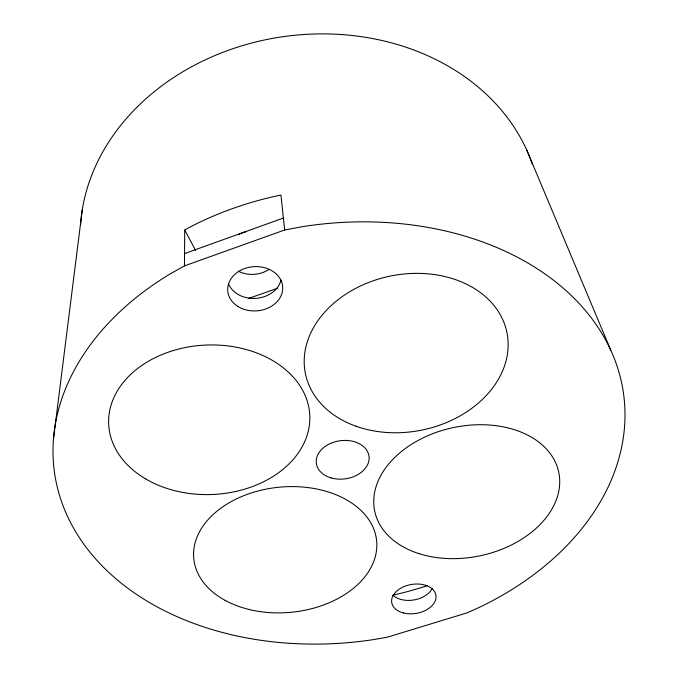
<?xml version="1.0" encoding="UTF-8"?>
<svg xmlns="http://www.w3.org/2000/svg" width="678" height="678" viewBox="0 0 678 678"><rect width="100%" height="100%" fill="white"/><g stroke="black" fill="none" stroke-linecap="round" stroke-linejoin="round"><path stroke-width="1.02" d="M184.458 265.878L184.704 230.003L187.374 228.478A277.124 206.917 -7.8 0 1 277.743 195.705L280.955 195.095L284.684 229.978L184.458 265.878L170.517 273.7A287.235 209.443 -7.8 0 0 73.088 527.306A287.235 209.443 -7.8 0 0 374.383 639.464L387.384 637.176L467.227 612.802L478.999 607.505A287.235 209.443 -7.8 0 0 610.344 349.28A287.235 209.443 -7.8 0 0 301.532 226.816L284.684 229.978M53.503 438.725L82.301 209.621M184.543 253.597L283.412 218.036M248.479 298.481L277.294 288.353M184.704 230.003L195.679 250.529M526.755 150.084L610.861 350.39M80.538 225.079A231.096 191.018 -7.8 0 1 285.497 36.349A231.096 191.018 -7.8 0 1 532.484 164.534M427.148 585.707A277.124 206.917 -7.8 0 1 392.825 595.191M268.598 269.708A26.493 21.738 -3.8 0 1 238.275 271.183M238.207 234.758A26.493 21.738 -3.8 0 1 246.445 231.647M432.276 588.292A22.154 14.645 -9.4 0 1 414.309 599.886A22.154 14.645 -9.4 0 1 393.104 595.369M281.014 279.989A27.188 22.01 -3.9 0 1 255.979 298.362A27.188 22.01 -3.9 0 1 228.494 283.785M419.012 553.646A94.056 65.486 -12 0 0 559.714 482.702A94.056 65.486 -12 0 0 421.453 438.683A94.056 65.486 -12 0 0 419.012 553.646M355.95 426.199A102.836 78.606 -11.5 0 0 508.153 343.924A102.836 78.606 -11.5 0 0 354.433 289.04A102.836 78.606 -11.5 0 0 355.95 426.199M145.626 478.897A100.658 74.792 -2.3 0 0 308.541 429.996A100.658 74.792 -2.3 0 0 173.466 350.484A100.658 74.792 -2.3 0 0 145.626 478.897M225.121 600.369A91.861 62.825 -5.5 0 0 375.154 557.155A91.861 62.825 -5.5 0 0 255.267 491.745A91.861 62.825 -5.5 0 0 225.121 600.369M331.135 477.914A26.586 19.221 -7.8 0 0 369.069 456.684A26.586 19.221 -7.8 0 0 327.813 444.776A26.586 19.221 -7.8 0 0 331.135 477.914M238.046 306.532A27.552 22.154 -4 0 0 282.421 291.396A27.552 22.154 -4 0 0 245.131 268.386A27.552 22.154 -4 0 0 238.046 306.532M403.529 612.98A22.391 14.662 -9.4 0 0 436.022 596.25A22.391 14.662 -9.4 0 0 401.91 587.563A22.391 14.662 -9.4 0 0 403.529 612.98"/></g></svg>
